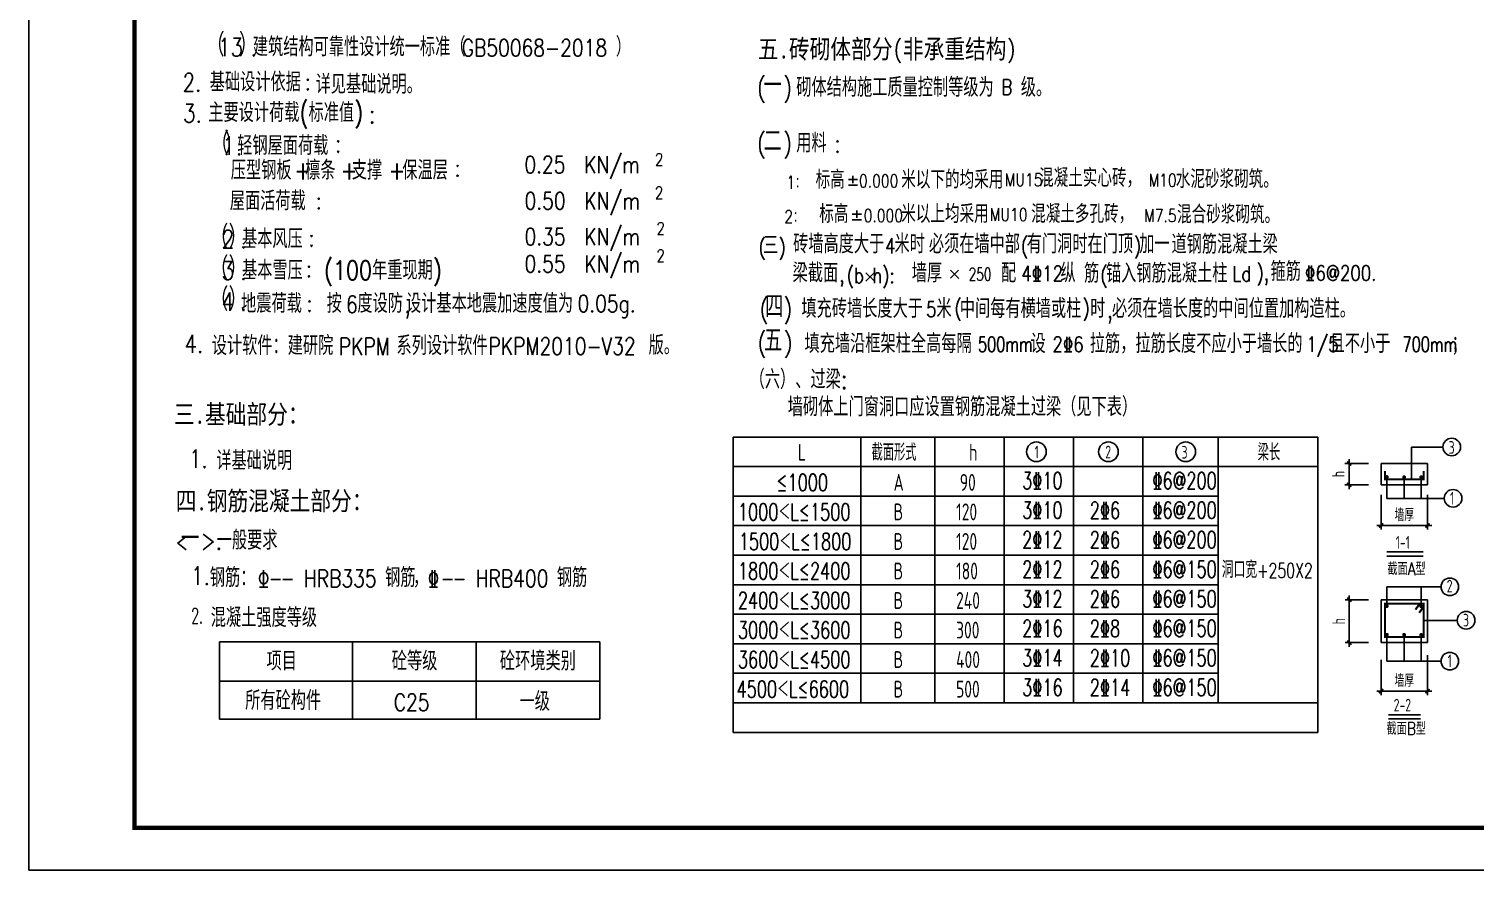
# Model space of a CAD drawing. Extents: x 36360094 to 36697644, y 75306 to 425482.
# Drawn here: x 36623344 to 36657616, y 383482 to 403420 of the extents above; entities that cross this region are included whole.
import ezdxf

# ---------------------------------------------------------------- set-up
doc = ezdxf.new("R2010")
doc.units = 0
doc.header["$LTSCALE"] = 1000
doc.header["$MEASUREMENT"] = 0
doc.layers.get('0').update_dxf_attribs({"linetype": 'CONTINUOUS'})
doc.layers.get('DEFPOINTS').update_dxf_attribs({"linetype": 'CONTINUOUS'})
for name, color, linetype in [('1', 7, 'CONTINUOUS'), ('AUDIT_I_080801173815-0', 253, 'CONTINUOUS'), ('DIM', 3, 'CONTINUOUS'), ('DIM1', 3, 'CONTINUOUS'), ('LT', 2, 'CONTINUOUS'), ('PUB_TEXT', 7, 'CONTINUOUS'), ('PUB_TITLE', 4, 'CONTINUOUS'), ('REIN', 1, 'CONTINUOUS')]:
    doc.layers.add(name, color=color, linetype=linetype)
doc.styles.add('_HZTXT', font='txt.shx', dxfattribs={"width": 0.8, "bigfont": 'hztxt.shx'})
doc.styles.add('_SIMPLEX', font='SIMPLEX', dxfattribs={"width": 0.8})
doc.styles.add('_TXT', font='SIMPLEX.shx', dxfattribs={"width": 0.6})
doc.styles.add('COMPLEX', font='COMPLEX')
doc.styles.add('DIM_FONT', font='SIMPLEX.shx', dxfattribs={"width": 0.8})
doc.styles.add('TSSD_Dimension', font='Tssdeng.shx', dxfattribs={"width": 0.7, "bigfont": 'HZTXT.SHX'})
doc.styles.add('TSSD_REIN', font='tssdeng.shx', dxfattribs={"width": 0.7, "bigfont": 'tssdchn.shx'})
doc.styles.add('中文', font='', dxfattribs={"width": 0.8, "height": 1000})
doc.styles.get('中文').set_extended_font_data('SimSun')
doc.dimstyles.new('TSSD_20_100', dxfattribs={"dimtxt": 300, "dimasz": 100, "dimexe": 100, "dimexo": 300, "dimgap": 100, "dimtad": 1, "dimdec": 0, "dimlfac": 0.2, "dimzin": 0, "dimdsep": 46, "dimtxsty": 'TSSD_Dimension', "dimblk": 'ARCHTICK', "dimcen": 0, "dimdle": 100, "dimclrt": 7, "dimadec": 0, "dimazin": 0, "dimtfac": 1, "dimtdec": 0, "dimtix": 1, "dimtmove": 2, "dimatfit": 3, "dimfxl": 0, "dimtolj": 1, "dimtzin": 0, "dimarcsym": 0})

# ---------------------------------------------------------------- blocks, each defined once
blk = doc.blocks.new('_ArchTick')
at = {"color": 0, "linetype": 'ByBlock', "const_width": 0.4}
blk.add_lwpolyline([(-0.5, -0.5), (0.5, 0.5)], dxfattribs=at)
blk = doc.blocks.new('*D100')
at = {"layer": 'DEFPOINTS', "color": 0}
for p in [(36654632, 393120), (36655388, 393120), (36655388, 392613)]:
    blk.add_point(p, dxfattribs=at)
at = {"layer": 'DIM', "color": 0, "lineweight": -2}
for p, q in [((36655088, 393120), (36654532, 393120)), ((36654632, 392513), (36654632, 393220)), ((36655088, 392613), (36654532, 392613))]:
    blk.add_line(p, q, dxfattribs=at)
at = {"layer": 'DIM', "color": 0, "lineweight": -2, "xscale": 100, "yscale": 100, "zscale": 100}
for p, rotation in [((36654632, 393120), 90), ((36654632, 392613), 270)]:
    blk.add_blockref('_ArchTick', p, dxfattribs=dict(at, rotation=rotation))
at = {"layer": 'DIM', "color": 7, "insert": (36654375, 392867), "char_height": 300, "attachment_point": 5, "rotation": 90, "style": 'TSSD_Dimension'}
blk.add_mtext('\\A1;h', dxfattribs=at)
blk = doc.blocks.new('*D101')
at = {"layer": 'DEFPOINTS', "color": 0}
for p in [(36655388, 392673), (36656488, 392673), (36656488, 391651)]:
    blk.add_point(p, dxfattribs=at)
at = {"layer": 'DIM', "color": 0, "lineweight": -2}
for p, q in [((36655388, 392373), (36655388, 391551)), ((36656488, 392373), (36656488, 391551)), ((36655288, 391651), (36656588, 391651))]:
    blk.add_line(p, q, dxfattribs=at)
at = {"layer": 'DIM', "color": 0, "lineweight": -2, "xscale": 100, "yscale": 100, "zscale": 100, "rotation": 180}
blk.add_blockref('_ArchTick', (36655388, 391651), dxfattribs=at)
at = {"layer": 'DIM', "color": 0, "lineweight": -2, "xscale": 100, "yscale": 100, "zscale": 100}
blk.add_blockref('_ArchTick', (36656488, 391651), dxfattribs=at)
at = {"layer": 'DIM', "color": 7, "insert": (36655938, 391901), "char_height": 300, "attachment_point": 5, "style": 'TSSD_Dimension'}
blk.add_mtext('\\A1;墙厚', dxfattribs=at)
blk = doc.blocks.new('*D102')
at = {"layer": 'DEFPOINTS', "color": 0}
for p in [(36654635, 389890), (36655388, 389890), (36655388, 388874)]:
    blk.add_point(p, dxfattribs=at)
at = {"layer": 'DIM', "color": 0, "lineweight": -2}
for p, q in [((36655088, 389890), (36654535, 389890)), ((36654635, 388774), (36654635, 389990)), ((36655088, 388874), (36654535, 388874))]:
    blk.add_line(p, q, dxfattribs=at)
at = {"layer": 'DIM', "color": 0, "lineweight": -2, "xscale": 100, "yscale": 100, "zscale": 100}
for p, rotation in [((36654635, 389890), 90), ((36654635, 388874), 270)]:
    blk.add_blockref('_ArchTick', p, dxfattribs=dict(at, rotation=rotation))
at = {"layer": 'DIM', "color": 7, "insert": (36654385, 389382), "char_height": 300, "attachment_point": 5, "rotation": 90, "style": 'TSSD_Dimension'}
blk.add_mtext('\\A1;h', dxfattribs=at)
blk = doc.blocks.new('*D103')
at = {"layer": 'DEFPOINTS', "color": 0}
for p in [(36655388, 388769), (36656488, 388874), (36656488, 387725)]:
    blk.add_point(p, dxfattribs=at)
at = {"layer": 'DIM', "color": 0, "lineweight": -2}
for p, q in [((36655388, 388469), (36655388, 387625)), ((36656488, 388574), (36656488, 387625)), ((36655288, 387725), (36656588, 387725))]:
    blk.add_line(p, q, dxfattribs=at)
at = {"layer": 'DIM', "color": 0, "lineweight": -2, "xscale": 100, "yscale": 100, "zscale": 100, "rotation": 180}
blk.add_blockref('_ArchTick', (36655388, 387725), dxfattribs=at)
at = {"layer": 'DIM', "color": 0, "lineweight": -2, "xscale": 100, "yscale": 100, "zscale": 100}
blk.add_blockref('_ArchTick', (36656488, 387725), dxfattribs=at)
at = {"layer": 'DIM', "color": 7, "insert": (36655938, 387975), "char_height": 300, "attachment_point": 5, "style": 'TSSD_Dimension'}
blk.add_mtext('\\A1;墙厚', dxfattribs=at)

msp = doc.modelspace()

# ---------------------------------------------------------------- linework, layer by layer
for p, q in [((36643181.7, 397636.1, 0), (36643379.4, 397438.6, 0)), ((36643375.2, 397636.1, 0), (36643181.7, 397442.8, 0)), ((36645180.5, 397705.1, 0), (36645378.1, 397507.6, 0)), ((36645373.9, 397705.1, 0), (36645180.5, 397511.8, 0)), ((36656398.5, 389401.5), (36657194.8, 389401.5)), ((36655525, 389060), (36655525, 388431.5)), ((36655933.7, 389060), (36655933.7, 388431.5)), ((36656339, 389056.2), (36656339, 388431.5)), ((36627857.6, 387062, 0), (36627857.6, 388895, 0)), ((36627857.6, 388895, 0), (36636874.3, 388895, 0)), ((36631008.7, 387062, 0), (36631008.7, 388895, 0)), ((36633941.5, 387062, 0), (36633941.5, 388895, 0)), ((36636874.3, 387062, 0), (36636874.3, 388895, 0)), ((36655525, 388431.5), (36656808.5, 388431.5)), ((36627857.6, 387958.2, 0), (36636874.3, 387958.2, 0)), ((36627857.6, 387062, 0), (36636874.3, 387062, 0))]:
    msp.add_line(p, q)
for centre in [(36657062.9, 393510.4), (36657094.2, 392294.5), (36657017.2, 390196.4), (36657403.5, 389404.2), (36657017.2, 388434.2)]:
    msp.add_circle(centre, 208.7)
at = {"layer": '1'}
for p, q in [((36642764.2, 399848.6, 0), (36642980.2, 399848.6, 0)), ((36642764.2, 399719, 0), (36642980.2, 399719, 0)), ((36642872.2, 399935, 0), (36642872.2, 399762.2, 0)), ((36642857.3, 399027.4, 0), (36643073.3, 399027.4, 0)), ((36642965.3, 399113.8, 0), (36642965.3, 398941, 0)), ((36642857.3, 398897.8, 0), (36643073.3, 398897.8, 0))]:
    msp.add_line(p, q, dxfattribs=at)
at = {"layer": '1', "color": 5}
for p, q in [((36655522.9, 391022.6), (36656382.1, 391022.6)), ((36655565.6, 387164.5), (36656323.2, 387164.5))]:
    msp.add_line(p, q, dxfattribs=at)
at = {"layer": '1', "color": 0, "linetype": 'Continuous'}
for centre in [(36647220.1, 393398.1), (36648926.4, 393398.1), (36650759.2, 393398.1)]:
    msp.add_circle(centre, 232.4, dxfattribs=at)
at = {"layer": 'AUDIT_I_080801173815-0'}
for p, q in [((36640034.1, 393747.2), (36640034.1, 386747.2)), ((36640034.1, 393747.2), (36653888, 393747.2)), ((36643060.2, 393747.2), (36643060.2, 387447.2)), ((36644809.1, 393747.2), (36644809.1, 387447.2)), ((36646454.1, 393747.2), (36646454.1, 387447.2)), ((36648099.1, 393747.2), (36648099.1, 387447.2)), ((36649744.2, 393747.2), (36649744.2, 387447.2)), ((36651526.4, 393747.2), (36651526.4, 387447.2)), ((36653888, 393747.2), (36653888, 386747.2)), ((36640034.1, 393047.2), (36653888, 393047.2)), ((36640034.1, 392347.2), (36651526.4, 392347.2)), ((36640034.1, 391647.2), (36651526.4, 391647.2)), ((36640034.1, 390947.2), (36651526.4, 390947.2)), ((36640034.1, 390247.2), (36651526.4, 390247.2)), ((36640034.1, 388847.2), (36651526.4, 388847.2)), ((36640034.1, 388147.2), (36651526.4, 388147.2)), ((36640034.1, 387447.2), (36653888, 387447.2)), ((36640034.1, 386747.2), (36653888, 386747.2))]:
    msp.add_line(p, q, dxfattribs=at)
at = {"layer": 'AUDIT_I_080801173815-0', "color": 2}
for p, q in [((36655388.2, 393120.2), (36656488.2, 393120.2)), ((36655388.2, 392612.9), (36655388.2, 393120.2)), ((36656488.2, 393120.2), (36656488.2, 392612.9)), ((36656488.2, 392612.9), (36655388.2, 392612.9)), ((36655388.2, 388873.9), (36655388.2, 389890.2)), ((36655388.2, 389890.2), (36656488.2, 389890.2)), ((36656488.2, 389890.2), (36656488.2, 388873.9)), ((36656488.2, 388873.9), (36655388.2, 388873.9))]:
    msp.add_line(p, q, dxfattribs=at)
at = {"layer": 'DIM1'}
for p, q in [((36655522.9, 390922.6), (36656382.1, 390922.6)), ((36655565.6, 387064.5), (36656323.2, 387064.5))]:
    msp.add_line(p, q, dxfattribs=at)
at = {"layer": 'LT', "color": 7}
for p, q in [((36656112.7, 393507.6), (36656112.7, 392726.3)), ((36656854.3, 393507.6), (36656112.7, 393507.6)), ((36655525, 392799), (36655525, 392291.7)), ((36655934.1, 392795.2), (36655934.1, 392291.7)), ((36656339, 392795.2), (36656339, 392291.7)), ((36655525, 392291.7), (36656885.6, 392291.7)), ((36655525, 389738.7), (36655525, 390193.7)), ((36655525, 390193.7), (36656808.5, 390193.7)), ((36656339, 389734.9), (36656339, 390193.7))]:
    msp.add_line(p, q, dxfattribs=at)
at = {"layer": 'PUB_TEXT'}
msp.add_line((36640034.1, 389547.2), (36651526.4, 389547.2), dxfattribs=at)
at = {"layer": 'PUB_TITLE'}
msp.add_lwpolyline([(36623344.3, 383482.4), (36697644.3, 383482.4), (36697644.3, 425482.4), (36623344.3, 425482.4)], close=True, dxfattribs=at)
at = {"layer": 'PUB_TITLE', "const_width": 100}
msp.add_lwpolyline([(36625844.3, 384482.4), (36696644.3, 384482.4), (36696644.3, 424482.4), (36625844.3, 424482.4)], close=True, dxfattribs=at)
at = {"layer": 'REIN', "color": 1, "const_width": 50}
for points in [[(36655483.6, 392938.2), (36655483.6, 392743.3), (36656398.5, 392743.3), (36656398.5, 392938.2)], [(36655483.6, 389123.4), (36655483.6, 389795.7), (36656398.5, 389795.7), (36656398.5, 389152.9)], [(36656300.2, 389794.7), (36656204.3, 389654.5)], [(36656388.8, 389720.9), (36656292.8, 389580.7)], [(36655483.6, 389199.2), (36655483.6, 389004.4), (36656398.5, 389004.4), (36656398.5, 389199.2)]]:
    msp.add_lwpolyline(points, dxfattribs=at)
for points in [[(36655505, 392799, -1), (36655545, 392799, -1)], [(36655914.1, 392795.2, -1), (36655954.1, 392795.2, -1)], [(36656319, 392795.2, -1), (36656359, 392795.2, -1)], [(36655505, 389738.7, -1), (36655545, 389738.7, -1)], [(36656319, 389734.9, -1), (36656359, 389734.9, -1)], [(36655505, 389060, -1), (36655545, 389060, -1)], [(36655913.7, 389060, -1), (36655953.7, 389060, -1)], [(36656319, 389056.2, -1), (36656359, 389056.2, -1)]]:
    msp.add_lwpolyline(points, format="xyb", close=True, dxfattribs=at)

# ---------------------------------------------------------------- texts
for s, height, style, width, p in [('（', 540, '_HZTXT', 0.8, (36627548.2, 402770.2)), ('）', 540, '_HZTXT', 0.8, (36628323.7, 402770.2)), ('13', 432, '_TXT', 0.8, (36627825.7, 402770.2)), ('建筑结构可靠性设计统一标准（', 450, '_HZTXT', 0.8, (36628650.7, 402770.2)), ('GB50068-2018', 405, '_TXT', 0.8, (36633602.4, 402770.2)), ('）', 450, '_HZTXT', 0.8, (36637253.5, 402770.2)), ('五.砖砌体部分(非承重结构)', 450, '中文', 0.8, (36640619.4, 402719, 0)), ('.', 432, '_TXT', 0.8, (36628597.8, 402770.2)), ('2.', 432, '_TXT', 0.8, (36626986.4, 401937.4)), ('基础设计依据                ', 450, '_HZTXT', 0.8, (36627628.6, 401937.4)), ('详见基础说明。', 450, '_HZTXT', 0.8, (36630137.5, 401882.8)), (':', 405, '_TXT', 0.8, (36629884.3, 401966.9)), ('(', 432, '_TXT', 0.8, (36640602.6, 401811.8, 0)), ('一', 540, '_HZTXT', 0.8, (36640753.8, 401811.8, 0)), (')', 432, '_TXT', 0.8, (36641221.7, 401811.8, 0)), ('砌体结构施工质量控制等级为  级。', 450, '_HZTXT', 0.8, (36641528.6, 401811.8, 0)), ('B', 360, 'DIM_FONT', 0.8, (36646391, 401860.1, 0)), ('主要设计荷载(标准值)', 450, '_HZTXT', 0.8, (36627594.7, 401212.9)), ('3.', 432, '_TXT', 0.8, (36626997.2, 401203.9)), (':', 432, '_TXT', 0.8, (36631402.8, 401181.6)), ('（', 540, '_HZTXT', 0.8, (36627650.8, 400431.4)), ('）', 540, '_HZTXT', 0.8, (36627977.4, 400431.4)), ('(', 432, '_TXT', 0.8, (36640602.6, 400490.4, 0)), ('二', 540, '_HZTXT', 0.8, (36640753.8, 400490.4, 0)), (')', 432, '_TXT', 0.8, (36641221.7, 400490.4, 0)), ('用料', 450, '_HZTXT', 0.8, (36641528.6, 400490.4, 0)), ('1', 432, '_TXT', 0.8, (36627928.3, 400431.4)), ('轻钢屋面荷载', 450, '_HZTXT', 0.8, (36628280.7, 400431.4)), (':', 432, '_TXT', 0.8, (36630599.5, 400487.4)), (':', 432, '_TXT', 0.8, (36642432, 400490.4, 0)), ('         压型钢板', 450, '_HZTXT', 0.8, (36624988.5, 399847.5)), ('.', 432, '_TXT', 0.8, (36628251.5, 400424.1)), ('檩条', 450, '_HZTXT', 0.8, (36629892.4, 399847.5)), ('支撑', 450, '_HZTXT', 0.8, (36630996.3, 399847.5)), ('保温层', 450, '_HZTXT', 0.8, (36632193.7, 399847.5)), ('0.25  KN/m ', 405, '_TXT', 0.8, (36635086.2, 399999.3)), ('2', 288, '_TXT', 0.8, (36638181.3, 400181.6)), ('+', 450, '_HZTXT', 0.8, (36629632.9, 399847.5)), ('+', 450, '_HZTXT', 0.8, (36630730, 399847.5)), ('+', 450, '_HZTXT', 0.8, (36631864.4, 399847.5)), (':           ', 405, '_TXT', 0.8, (36633433.5, 399923.9)), ('         屋面活荷载 ', 450, '_HZTXT', 0.8, (36624964.6, 399119.9)), ('0.50  KN/m ', 405, '_TXT', 0.8, (36635091.4, 399141.8)), ('2', 288, '_TXT', 0.8, (36638181.3, 399396)), (':                         ', 405, '_TXT', 0.8, (36630141.4, 399148.9)), ('（', 540, '_HZTXT', 0.8, (36627636, 398220.7)), ('2', 432, '_TXT', 0.8, (36627913.5, 398220.7)), ('）', 540, '_HZTXT', 0.8, (36628077.8, 398220.7)), ('基本风压', 450, '_HZTXT', 0.8, (36628394.7, 398220.7)), ('0.35  KN/m ', 405, '_TXT', 0.8, (36635091.4, 398292.9)), ('2', 288, '_TXT', 0.8, (36638217.7, 398547)), ('砖墙高度大于', 450, '_HZTXT', 0.8, (36641454.3, 398098.3, 0)), ('米时', 450, '_HZTXT', 0.8, (36643857.8, 398098.3, 0)), ('必须在墙中部', 450, '_HZTXT', 0.8, (36644671.6, 398098.3, 0)), ('有门洞时在门顶', 450, '_HZTXT', 0.8, (36646990.3, 398098.3, 0)), ('加一', 450, '_HZTXT', 0.8, (36649657.8, 398098.3, 0)), ('道钢筋混凝土梁', 450, '_HZTXT', 0.8, (36650420.6, 398092.6, 0)), ('.', 432, '_TXT', 0.8, (36628351.9, 398220.7)), (':                            ', 405, '_TXT', 0.8, (36629971.5, 398260.6)), ('(', 360, '_TXT', 0.8, (36640637.8, 398065.3, 0)), ('三', 450, '_HZTXT', 0.8, (36640743.9, 398065.3, 0)), (')', 360, '_TXT', 0.8, (36641108.4, 398065.3, 0)), ('4', 360, '_TXT', 0.8, (36643635.8, 398098.3, 0)), ('(', 360, '_TXT', 0.8, (36646855.9, 398098.3, 0)), (')', 360, '_TXT', 0.8, (36649529, 398098.3, 0)), ('（', 540, '_HZTXT', 0.8, (36627636, 397474.5)), ('3', 432, '_TXT', 0.8, (36627913.5, 397474.5)), ('）', 540, '_HZTXT', 0.8, (36628077.8, 397474.5)), ('基本雪压', 450, '_HZTXT', 0.8, (36628394.7, 397474.5)), ('(100年重现期)', 450, '_HZTXT', 0.8, (36630333.2, 397474.5)), ('0.55  KN/m ', 405, '_TXT', 0.8, (36635091.4, 397647.2)), ('2', 288, '_TXT', 0.8, (36638217.7, 397901.4)), ('梁截面     墙厚    配   纵', 450, '_HZTXT', 0.8, (36641442.2, 397411.8, 0)), ('筋', 450, '_HZTXT', 0.8, (36648349.1, 397404.4, 0)), ('锚入钢筋混凝土柱  ', 450, '_HZTXT', 0.8, (36648867.8, 397404.4, 0)), ('箍筋', 450, '_HZTXT', 0.8, (36652768.7, 397447.2, 0)), (':                            ', 405, '_TXT', 0.8, (36629911.6, 397534.3)), ('(b h):', 360, '_TXT', 0.8, (36642725.6, 397396.8, 0)), ('250', 300, 'COMPLEX', 0.7, (36645614.6, 397453.8, 0)), ('4%%13212', 360, '_HZTXT', 0.8, (36646863.7, 397442.4, 0)), ('(', 360, '_TXT', 0.8, (36648736.2, 397404.4, 0)), ('Ld', 360, '_TXT', 0.8, (36651866.7, 397436.7, 0)), ('),', 360, '_TXT', 0.8, (36652436.3, 397458.4, 0)), ('%%1326@200.', 360, '_HZTXT', 0.8, (36653586.6, 397453, 0)), ('（', 540, '_HZTXT', 0.8, (36627636, 396741.4)), ('）', 540, '_HZTXT', 0.8, (36628077.8, 396741.4)), ('.', 432, '_TXT', 0.8, (36628351.9, 397474.5)), (',', 360, '_TXT', 0.8, (36642550.1, 397422.7, 0)), ('4', 432, '_TXT', 0.8, (36627913.5, 396741.4)), ('地震荷载', 450, '_HZTXT', 0.8, (36628373.1, 396689.9)), (':                  ', 405, '_TXT', 0.8, (36629922.6, 396714.5)), ('按', 450, '_HZTXT', 0.8, (36630400.8, 396689.9)), ('6', 405, '_TXT', 0.8, (36630858.6, 396689.9)), ('度设防', 450, '_HZTXT', 0.8, (36631128.4, 396689.9)), ('设计基本地震加速度值为      ', 450, '_HZTXT', 0.8, (36632281.3, 396689.9)), ('0.05g.', 405, '_TXT', 0.8, (36636347.2, 396707.1)), ('(', 432, '_TXT', 0.8, (36640663.3, 396568.8, 0)), ('四', 540, '_HZTXT', 0.8, (36640790.6, 396568.8, 0)), (')', 432, '_TXT', 0.8, (36641228, 396568.8, 0)), ('填充砖墙长度大于 米', 450, '_HZTXT', 0.8, (36641651.3, 396568.8, 0)), ('5', 360, 'DIM_FONT', 0.8, (36644605.2, 396595.9, 0)), ('(', 360, 'DIM_FONT', 0.8, (36645280.9, 396621.6, 0)), ('中间每有横墙或柱', 450, '_HZTXT', 0.8, (36645404.8, 396568.8, 0)), (')', 360, 'DIM_FONT', 0.8, (36648314.9, 396621.6, 0)), ('时', 450, '_HZTXT', 0.8, (36648494.5, 396568.8, 0)), ('必须在墙长度的中间位置加构造柱。', 450, '_HZTXT', 0.8, (36649010.5, 396568.8, 0)), ('.', 432, '_TXT', 0.8, (36628351.9, 396741.4)), (',', 432, '_TXT', 0.8, (36632242, 396689.9)), (',', 432, '_TXT', 0.8, (36648889.9, 396568.8, 0)), ('设计软件：建研院', 450, '_HZTXT', 0.8, (36627677.4, 395690.3)), ('系列设计软件', 450, '_HZTXT', 0.8, (36632053.9, 395690.3)), ('版。', 450, '_HZTXT', 0.8, (36638030.3, 395698.5, 0)), ('(', 432, '_TXT', 0.8, (36640614.1, 395767.4, 0)), ('五', 540, '_HZTXT', 0.8, (36640765.3, 395767.4, 0)), (')', 432, '_TXT', 0.8, (36641233.3, 395767.4, 0)), ('填充墙沿框架柱全高每隔    设   拉筋，拉筋长度不应小于墙长的  且不小于    ；', 450, '_HZTXT', 0.8, (36641724.9, 395737.5, 0)), ('1/5', 360, '_HZTXT', 0.8, (36653616.5, 395765, 0)), ('4.', 432, '_TXT', 0.8, (36627030.5, 395739.8)), ('PKPM', 405, '_TXT', 0.8, (36630690.5, 395690.3)), ('PKPM2010-V32', 405, '_TXT', 0.8, (36634238.2, 395698.5, 0)), ('500mm', 360, '_HZTXT', 0.7, (36645835.8, 395765, 0)), ('2%%1326', 360, '_HZTXT', 0.8, (36647600.2, 395765, 0)), ('700mm', 360, '_HZTXT', 0.7, (36655896.7, 395765, 0)), ('三.基础部分：', 450, '中文', 0.8, (36626780.8, 394062.1)), ('1.', 432, '_TXT', 0.8, (36627137.5, 393014.4)), ('详基础说明', 450, '_HZTXT', 0.8, (36627784.4, 392964.9)), ('四.钢筋混凝土部分：', 450, '中文', 0.8, (36626822.6, 392009.2, 0)), ('<', 360, '_TXT', 0.8, (36626822.6, 391076.8, 0)), ('一', 540, '_HZTXT', 0.8, (36626948.6, 391076.8, 0)), ('>.', 432, '_TXT', 0.8, (36627416.6, 391076.8, 0)), ('一般要求', 450, '_HZTXT', 0.8, (36627794.8, 391076.8, 0)), ('1.', 432, '_TXT', 0.8, (36627187.5, 390243.9, 0)), ('钢筋：', 450, '_HZTXT', 0.8, (36627630.7, 390191.7, 0)), (' ——', 450, '_HZTXT', 0.8, (36628732.1, 390191.7, 0)), ('HRB335', 405, '_TXT', 0.8, (36629862.6, 390191.7, 0)), ('钢筋', 450, '_HZTXT', 0.8, (36631785.5, 390191.7, 0)), ('， ——', 450, '_HZTXT', 0.8, (36632445.3, 390191.7, 0)), ('HRB400', 405, '_TXT', 0.8, (36633933, 390191.7, 0)), ('钢筋', 450, '_HZTXT', 0.8, (36635855.9, 390191.7, 0)), ('2.', 360, '_SIMPLEX', 0.6, (36627190.2, 389328.3, 0)), ('混凝土强度等级', 450, '_HZTXT', 0.8, (36627653.5, 389242.7, 0)), ('项目', 450, '_HZTXT', 0.8, (36628974.5, 388213.9, 0)), ('砼等级', 450, '_HZTXT', 0.8, (36631943.9, 388213.9, 0)), ('砼环境类别', 450, '_HZTXT', 0.8, (36634506.2, 388213.9, 0)), ('所有砼构件', 450, '_HZTXT', 0.8, (36628469.8, 387279.4, 0)), ('C25', 405, '_TXT', 0.8, (36631989.9, 387255.2, 0)), ('一级', 450, '_HZTXT', 0.8, (36634970.8, 387255.2, 0))]:
    msp.add_text(s, height=height, dxfattribs=dict(style=style, width=width)).set_placement(p)
at = {"width": 0.8}
for s, p in [('%%131', (36628767.5, 390185, 0)), ('%%132', (36632793.3, 390185, 0))]:
    msp.add_text(s, height=405, dxfattribs=at).set_placement(p)
at = {"layer": '1', "style": '_HZTXT', "width": 0.8}
for s, height, p in [('标高', 432, (36641986.6, 399632.6, 0)), (' 0.000', 302.4, (36642799.6, 399665.3, 0)), ('米以下的均采用', 432, (36644017, 399632.6, 0)), ('MU15', 302.4, (36646471.7, 399693.7, 0)), ('混凝土实心砖，', 432, (36647282.8, 399674.3, 0)), (' M10', 302.4, (36649664.4, 399681.8, 0)), ('水泥砂浆砌筑。', 432, (36650522.9, 399645.9, 0)), ('1：', 302.4, (36641295.4, 399632.6, 0)), ('标高', 432, (36642073, 398820.7, 0)), ('米以上均采用   混凝土多孔砖，', 432, (36644017, 398820.7, 0)), ('混合砂浆砌筑。', 432, (36650553.4, 398808, 0)), ('2：', 302.4, (36641245.1, 398820.7, 0)), (' 0.000', 302.4, (36642911.2, 398844.1, 0)), ('MU10', 302.4, (36646118.2, 398867.2, 0)), (' M7.5', 302.4, (36649558.8, 398843.8, 0))]:
    msp.add_text(s, height=height, dxfattribs=at).set_placement(p)
at = {"layer": '1', "color": 7, "linetype": 'Continuous', "style": '_HZTXT', "width": 0.8}
for s, p in [('（六）、过梁:', (36640424.8, 394888.8)), ('墙砌体上门窗洞口应设置钢筋混凝土过梁（见下表）', (36641328.5, 394238.8))]:
    msp.add_text(s, height=450, rotation=0.00002, dxfattribs=at).set_placement(p)
at = {"layer": '1', "color": 0, "linetype": 'Continuous'}
for s, height, style, width, p in [('L', 400, 'TSSD_REIN', 0.7, (36641568.3, 393185.1)), ('截面形式', 400, 'TSSD_REIN', 0.7, (36643313.9, 393185.1)), ('h', 400, 'TSSD_REIN', 0.7, (36645624.3, 393185.1)), ('1', 300, 'TSSD_REIN', 0.7, (36647177.8, 393241.1)), ('2', 300, 'TSSD_REIN', 0.7, (36648853, 393241.1)), ('3', 300, 'TSSD_REIN', 0.7, (36650661.1, 393234.9)), ('梁长', 400, 'TSSD_REIN', 0.7, (36652464.5, 393185.1)), ('3', 300, 'TSSD_REIN', 0.7, (36656991.2, 393349.7)), ('≤1000', 400, '_HZTXT', 0.7, (36641057.8, 392471.8)), ('A', 400, 'TSSD_REIN', 0.7, (36643836, 392471.8)), ('90', 400, 'TSSD_REIN', 0.7, (36645404, 392471.8)), ('3%%13210', 400, '_HZTXT', 0.7, (36646882.6, 392511.8)), ('%%1326@200', 400, '_HZTXT', 0.7, (36649969.7, 392511.8)), ('1', 300, 'TSSD_REIN', 0.7, (36657022.5, 392144.1)), ('1000＜L≤1500', 400, '_HZTXT', 0.7, (36640146.5, 391771.8)), ('B', 400, 'TSSD_REIN', 0.7, (36643836, 391771.8)), ('120', 400, 'TSSD_REIN', 0.7, (36645316.5, 391771.8)), ('3%%13210', 400, '_HZTXT', 0.7, (36646882.6, 391811.8)), ('2%%1326', 400, '_HZTXT', 0.7, (36648485.1, 391809.5)), ('%%1326@200', 400, '_HZTXT', 0.7, (36649969.7, 391811.8)), ('1500＜L≤1800', 400, '_HZTXT', 0.7, (36640167.9, 391071.8)), ('B', 400, 'TSSD_REIN', 0.7, (36643836, 391071.8)), ('120', 400, 'TSSD_REIN', 0.7, (36645316.5, 391071.8)), ('2%%13212', 400, '_HZTXT', 0.7, (36646882.6, 391111.8)), ('2%%1326', 400, '_HZTXT', 0.7, (36648485.1, 391109.5)), ('%%1326@200', 400, '_HZTXT', 0.7, (36649969.7, 391111.8)), ('1-1', 300, 'TSSD_REIN', 0.7, (36655734.7, 391100.5)), ('1800＜L≤2400', 400, '_HZTXT', 0.7, (36640146.5, 390371.8)), ('B', 400, 'TSSD_REIN', 0.7, (36643836, 390371.8)), ('180', 400, 'TSSD_REIN', 0.7, (36645316.5, 390371.8)), ('2%%13212', 400, '_HZTXT', 0.7, (36646882.6, 390411.8)), ('2%%1326', 400, '_HZTXT', 0.7, (36648485.1, 390409.5)), ('%%1326@150', 400, '_HZTXT', 0.7, (36649969.7, 390411.8)), ('洞口宽', 400, '_HZTXT', 0.7, (36651611.8, 390406.2)), ('+250X2', 350, '_HZTXT', 0.7, (36652447.2, 390406.2)), ('截面A型', 300, '_HZTXT', 0.8, (36655538.3, 390473.3)), ('2', 300, 'TSSD_REIN', 0.7, (36656945.5, 390063.3)), ('2400＜L≤3000', 400, '_HZTXT', 0.7, (36640146.5, 389671.8)), ('B', 400, 'TSSD_REIN', 0.7, (36643836, 389671.8)), ('240', 400, 'TSSD_REIN', 0.7, (36645316.5, 389671.8)), ('3%%13212', 400, '_HZTXT', 0.7, (36646882.6, 389711.8)), ('2%%1326', 400, '_HZTXT', 0.7, (36648485.1, 389709.5)), ('%%1326@150', 400, '_HZTXT', 0.7, (36649969.7, 389711.8)), ('3000＜L≤3600', 400, '_HZTXT', 0.7, (36640146.5, 388971.8)), ('B', 400, 'TSSD_REIN', 0.7, (36643836, 388971.8)), ('300', 400, 'TSSD_REIN', 0.7, (36645316.5, 388971.8)), ('2%%13216', 400, '_HZTXT', 0.7, (36646882.6, 389011.8)), ('2%%1328', 400, '_HZTXT', 0.7, (36648485.1, 389009.5)), ('%%1326@150', 400, '_HZTXT', 0.7, (36649969.7, 389011.8)), ('3', 300, 'TSSD_REIN', 0.7, (36657331.7, 389255.8)), ('3600＜L≤4500', 400, '_HZTXT', 0.7, (36640146.5, 388271.8)), ('B', 400, 'TSSD_REIN', 0.7, (36643836, 388271.8)), ('400', 400, 'TSSD_REIN', 0.7, (36645316.5, 388271.8)), ('3%%13214', 400, '_HZTXT', 0.7, (36646882.6, 388311.8)), ('2%%13210', 400, '_HZTXT', 0.7, (36648485.1, 388309.5)), ('%%1326@150', 400, '_HZTXT', 0.7, (36649969.7, 388311.8)), ('1', 300, 'TSSD_REIN', 0.7, (36656964.8, 388292.1)), ('4500＜L≤6600', 400, '_HZTXT', 0.7, (36640114.6, 387571.8)), ('B', 400, 'TSSD_REIN', 0.7, (36643836, 387571.8)), ('500', 400, 'TSSD_REIN', 0.7, (36645316.5, 387571.8)), ('3%%13216', 400, '_HZTXT', 0.7, (36646882.6, 387611.8)), ('2%%13214', 400, '_HZTXT', 0.7, (36648485.1, 387609.5)), ('%%1326@150', 400, '_HZTXT', 0.7, (36649969.7, 387611.8)), ('2-2', 300, 'TSSD_REIN', 0.7, (36655688.3, 387242.4)), ('截面B型', 300, '_HZTXT', 0.8, (36655516.2, 386686.9))]:
    msp.add_text(s, height=height, rotation=0.00002, dxfattribs=dict(at, style=style, width=width)).set_placement(p)

# ---------------------------------------------------------------- dimensions: what is measured, and where the dimension line sits
at = {"layer": 'DIM'}
dim = msp.add_linear_dim(base=(36654632.4, 393120.2), p1=(36655388.2, 392612.9), p2=(36655388.2, 393120.2), angle=90, text='h', dimstyle='TSSD_20_100', dxfattribs=at)
dim.commit()
dim.dimension.update_dxf_attribs({"geometry": '*D100', "text_midpoint": (36654375.3, 392866.6), "dimtype": 128})
for base, p1, p2, picture, middle in [((36656488.2, 391651.4), (36655388.2, 392672.9), (36656488.2, 392672.9), '*D101', (36655938.2, 391901.4)), ((36656488.2, 387725.1), (36655388.2, 388769.3), (36656488.2, 388873.9), '*D103', (36655938.2, 387975.1))]:
    dim = msp.add_linear_dim(base=base, p1=p1, p2=p2, text='墙厚', dimstyle='TSSD_20_100', dxfattribs=at)
    dim.commit()
    dim.dimension.update_dxf_attribs({"geometry": picture, "text_midpoint": middle})
dim = msp.add_linear_dim(base=(36654635.2, 389890.2), p1=(36655388.2, 388873.9), p2=(36655388.2, 389890.2), angle=90, text='h', dimstyle='TSSD_20_100', dxfattribs=at)
dim.commit()
dim.dimension.update_dxf_attribs({"geometry": '*D102', "text_midpoint": (36654385.2, 389382.1)})

doc.saveas('drawing.dxf')
